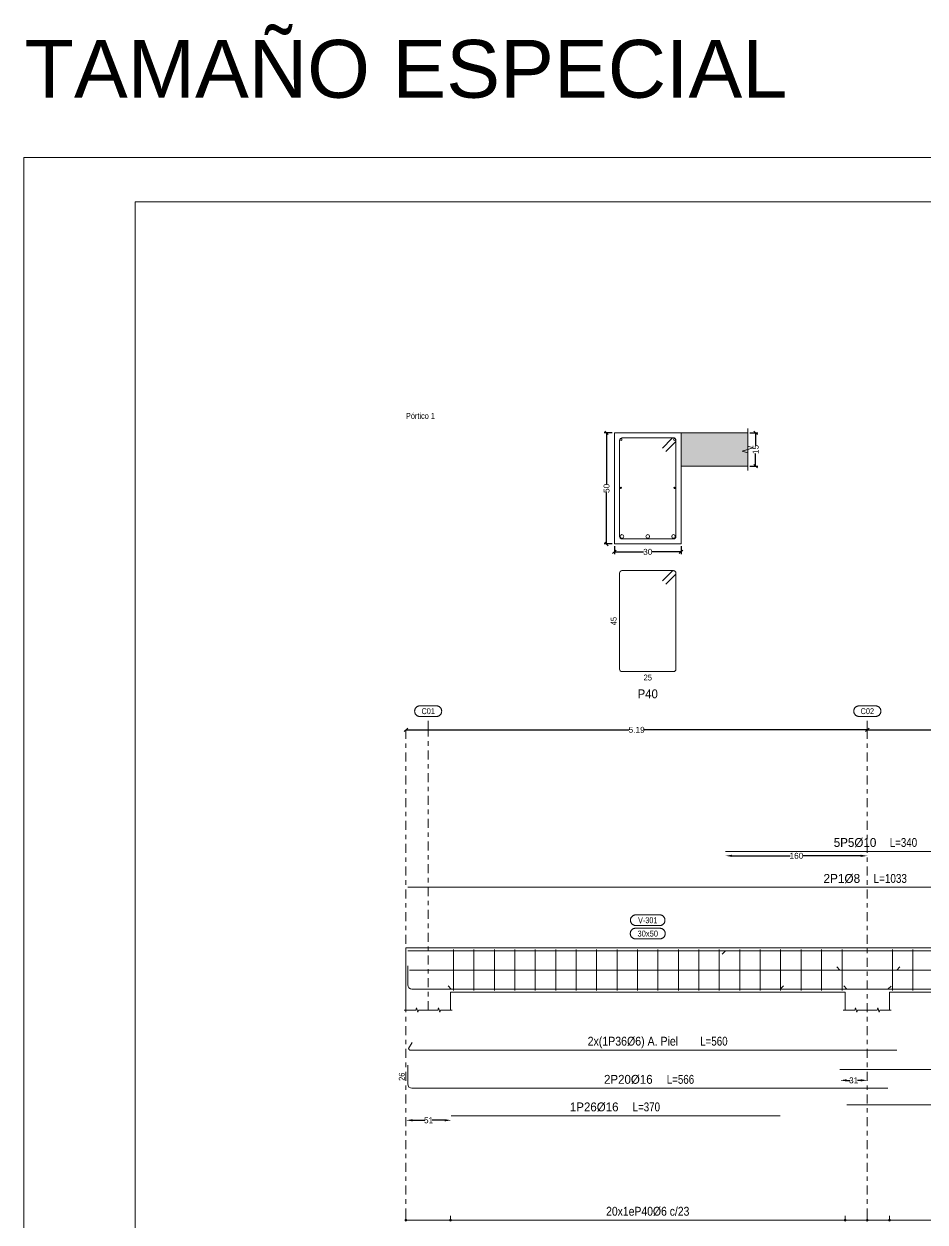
# Model space of a CAD drawing. Header units: millimetres. Extents: x 3 to 479, y -191 to 120.
# Drawn here: x 100.33 to 120.6, y 90.06 to 117 of the extents above; entities that cross this region are included whole.
import ezdxf
from ezdxf.enums import TextEntityAlignment as Align

# ---------------------------------------------------------------- set-up
doc = ezdxf.new("R2010")
doc.units = ezdxf.units.MM
doc.linetypes.add('CYPE_RAYAPUNTO', pattern=[0.4125, 0.2025, -0.105, 0, -0.105])
for name, color, linetype, lineweight in [('ALZ_ARM_LONG_ARM_TEXTOS', 3, 'Continuous', 9), ('ALZ_ARM_LONG_TXT_LONG', 3, 'Continuous', 9), ('ALZ_ARM_TRANS_TXT_EST', 3, 'Continuous', 9), ('ALZ_CONT_NUDOS', 122, 'Continuous', 9), ('ALZ_CONT_VIG_HORMIGON', 2, 'Continuous', 9), ('ALZ_COT_COT_ANCLAJES', 3, 'Continuous', 0), ('ALZ_COT_COT_ARM', 3, 'Continuous', 0), ('ALZ_COT_COT_EST', 3, 'Continuous', 0), ('ALZ_COT_COT_LIN_APOYOS', 2, 'CYPE_RAYAPUNTO', 0), ('ALZ_COT_LONGITUD_PROYECTADA', 122, 'Continuous', 0), ('ALZ_REF_COT_LIN_AUX_COTA', 2, 'CYPE_RAYAPUNTO', 9), ('ALZ_REF_REF_NOMBRE', 3, 'Continuous', 9), ('ALZ_REF_REF_REFERENCIA', 3, 'Continuous', 9), ('ALZ_REF_REFERENCIA_PORTICO', 3, 'Continuous', 9), ('ALZ_REF_TEXTO_REF_NOMBRE', 3, 'Continuous', 9), ('ALZ_REF_TEXTO_REF_REFERENCIA', 3, 'Continuous', 9), ('ARM_LONGITUDINAL_Ø10', 103, 'Continuous', 9), ('ARM_LONGITUDINAL_Ø16', 212, 'Continuous', 9), ('ARM_LONGITUDINAL_Ø6', 151, 'Continuous', 9), ('ARM_LONGITUDINAL_Ø8', 32, 'Continuous', 9), ('ARM_TRANSVERSAL_Ø6', 151, 'Continuous', 9), ('CIM_REFEREN', 2, 'Continuous', 0), ('RECUAD_LIMITES', 2, 'Continuous', 0), ('RECUAD_MARCO', 1, 'Continuous', 20), ('SEC_CONT_FORJADOS_SECCION', 8, 'Continuous', 9), ('SEC_CONT_VIG_HORMIGON_SECCION', 2, 'Continuous', 9), ('SEC_COTAS_SEC_DIM_VIGA', 122, 'Continuous', 0), ('SEC_COTAS_TEXTOS_DESPIECE_ESTRIBADO', 122, 'Continuous', 0), ('SEC_REF_TXT_POSICIONES_ARM_ESTRIBOS', 1, 'Continuous', 9)]:
    doc.layers.add(name, color=color, linetype=linetype, lineweight=lineweight)
doc.styles.add('CYPETXT_0.2_romans', font='arial.ttf', dxfattribs={"height": 0.133333})
doc.styles.add('CYPETXT_romans', font='arial.ttf', dxfattribs={"height": 0.2})
doc.dimstyles.new('cype_arrow', dxfattribs={"dimtxt": 0.18, "dimasz": 0.15, "dimexe": 0.05, "dimexo": 0.05, "dimgap": 0, "dimtad": 0, "dimdec": 4, "dimzin": 0, "dimdsep": 46, "dimtxsty": 'CYPETXT_0.2_romans', "dimcen": 0.09, "dimadec": 0, "dimazin": 0, "dimtfac": 1, "dimtdec": 4, "dimtofl": 0, "dimtmove": 2, "dimatfit": 3, "dimfxl": 1, "dimtolj": 1, "dimtzin": 0, "dimarcsym": 0})
doc.dimstyles.new('cype_oblique', dxfattribs={"dimtxt": 0.18, "dimasz": 0.18, "dimexe": 0.05, "dimexo": 0.05, "dimgap": 0, "dimtad": 0, "dimdec": 4, "dimzin": 0, "dimdsep": 46, "dimtxsty": 'CYPETXT_0.2_romans', "dimblk": 'OBLIQUE', "dimtsz": 0.04, "dimcen": 0.09, "dimadec": 0, "dimazin": 0, "dimtfac": 1, "dimtdec": 4, "dimtofl": 0, "dimtmove": 2, "dimatfit": 3, "dimfxl": 1, "dimtolj": 1, "dimtzin": 0, "dimarcsym": 0})

# ---------------------------------------------------------------- blocks, each defined once
blk = doc.blocks.new('*D1202')
at = {"layer": 'Defpoints', "color": 0, "transparency": 16777216}
for p in [(113.614, 105.307), (115.114, 105.307), (115.114, 105.129)]:
    blk.add_point(p, dxfattribs=at)
at = {"layer": 'SEC_COTAS_SEC_DIM_VIGA', "color": 0, "lineweight": -2, "transparency": 16777216}
for p, q in [((113.574, 105.089), (113.654, 105.169)), ((113.614, 105.257), (113.614, 105.079)), ((113.614, 105.129), (114.269, 105.129)), ((115.114, 105.129), (114.459, 105.129)), ((115.074, 105.089), (115.154, 105.169)), ((115.114, 105.257), (115.114, 105.079))]:
    blk.add_line(p, q, dxfattribs=at)
at = {"layer": 'SEC_COTAS_SEC_DIM_VIGA', "color": 0, "transparency": 16777216, "insert": (114.364, 105.129), "char_height": 0.1333, "attachment_point": 5, "style": 'CYPETXT_0.2_romans'}
blk.add_mtext('\\A1;30', dxfattribs=at)
blk = doc.blocks.new('_OBLIQUE')
at = {"color": 0, "linetype": 'ByBlock', "lineweight": -2}
blk.add_line((-0.5, -0.5), (0.5, 0.5), dxfattribs=at)
blk = doc.blocks.new('*D1203')
at = {"layer": 'Defpoints', "color": 0, "transparency": 16777216}
for p in [(113.437, 107.807), (113.614, 107.807), (113.614, 105.307)]:
    blk.add_point(p, dxfattribs=at)
at = {"layer": 'SEC_COTAS_SEC_DIM_VIGA', "color": 0, "lineweight": -2, "transparency": 16777216}
for p, q in [((113.564, 107.807), (113.387, 107.807)), ((113.477, 107.767), (113.397, 107.847)), ((113.437, 107.807), (113.437, 106.652)), ((113.437, 105.307), (113.437, 106.461)), ((113.477, 105.267), (113.397, 105.347)), ((113.564, 105.307), (113.387, 105.307))]:
    blk.add_line(p, q, dxfattribs=at)
at = {"layer": 'SEC_COTAS_SEC_DIM_VIGA', "color": 0, "transparency": 16777216, "insert": (113.437, 106.557), "char_height": 0.1333, "attachment_point": 5, "rotation": 90, "style": 'CYPETXT_0.2_romans'}
blk.add_mtext('\\A1;50', dxfattribs=at)
blk = doc.blocks.new('*D1204')
at = {"layer": 'Defpoints', "color": 0, "transparency": 16777216}
for p in [(116.614, 107.807), (116.791, 107.807), (116.614, 107.057)]:
    blk.add_point(p, dxfattribs=at)
at = {"layer": 'SEC_COTAS_SEC_DIM_VIGA', "color": 0, "lineweight": -2, "transparency": 16777216}
for p, q in [((116.664, 107.807), (116.841, 107.807)), ((116.831, 107.767), (116.751, 107.847)), ((116.791, 107.807), (116.791, 107.521)), ((116.791, 107.057), (116.791, 107.342)), ((116.664, 107.057), (116.841, 107.057)), ((116.831, 107.017), (116.751, 107.097))]:
    blk.add_line(p, q, dxfattribs=at)
at = {"layer": 'SEC_COTAS_SEC_DIM_VIGA', "color": 0, "transparency": 16777216, "insert": (116.791, 107.432), "char_height": 0.1333, "attachment_point": 5, "rotation": 90, "style": 'CYPETXT_0.2_romans'}
blk.add_mtext('\\A1;15', dxfattribs=at)
blk = doc.blocks.new('*D1237')
at = {"layer": 'ALZ_COT_LONGITUD_PROYECTADA', "color": 0, "lineweight": -2, "transparency": 16777216}
for p, q in [((108.884, 101.087), (108.964, 101.167)), ((108.924, 101.127), (113.941, 101.127)), ((119.304, 101.127), (114.287, 101.127)), ((119.264, 101.087), (119.344, 101.167))]:
    blk.add_line(p, q, dxfattribs=at)
at = {"layer": 'Defpoints', "color": 0, "transparency": 16777216}
for p in [(108.924, 101.127), (108.924, 101.127), (119.304, 101.127)]:
    blk.add_point(p, dxfattribs=at)
at = {"layer": 'ALZ_COT_LONGITUD_PROYECTADA', "color": 0, "transparency": 16777216, "insert": (114.114, 101.127), "char_height": 0.1333, "attachment_point": 5, "style": 'CYPETXT_0.2_romans'}
blk.add_mtext('\\A1;5.19', dxfattribs=at)
blk = doc.blocks.new('*D1238')
at = {"layer": 'ALZ_COT_LONGITUD_PROYECTADA', "color": 0, "lineweight": -2, "transparency": 16777216}
for p, q in [((119.264, 101.087), (119.344, 101.167)), ((119.304, 101.127), (124.01, 101.127)), ((129.174, 101.127), (124.467, 101.127)), ((129.134, 101.087), (129.214, 101.167))]:
    blk.add_line(p, q, dxfattribs=at)
at = {"layer": 'Defpoints', "color": 0, "transparency": 16777216}
for p in [(119.304, 101.127), (119.304, 101.127), (129.174, 101.127)]:
    blk.add_point(p, dxfattribs=at)
at = {"layer": 'ALZ_COT_LONGITUD_PROYECTADA', "color": 0, "transparency": 16777216, "insert": (124.239, 101.127), "char_height": 0.1333, "attachment_point": 5, "style": 'CYPETXT_0.2_romans'}
blk.add_mtext('\\A1;4.935', dxfattribs=at)
blk = doc.blocks.new('*D1012')
at = {"layer": 'ALZ_COT_COT_ARM', "color": 0, "lineweight": -2, "transparency": 16777216}
for p, q in [((118.839, 93.245), (118.913, 93.245)), ((119.154, 93.245), (119.079, 93.245))]:
    blk.add_line(p, q, dxfattribs=at)
at = {"layer": 'ALZ_COT_COT_ARM', "color": 0, "transparency": 16777216}
for points in [[(118.839, 93.27), (118.839, 93.22), (118.689, 93.245)], [(119.154, 93.27), (119.154, 93.22), (119.304, 93.245)]]:
    blk.add_solid(points, dxfattribs=at)
at = {"layer": 'Defpoints', "color": 0, "transparency": 16777216}
for p in [(118.689, 93.245), (119.304, 93.245), (119.304, 93.245)]:
    blk.add_point(p, dxfattribs=at)
at = {"layer": 'ALZ_COT_COT_ARM', "color": 0, "transparency": 16777216, "insert": (118.996, 93.245), "char_height": 0.1333, "attachment_point": 5, "style": 'CYPETXT_0.2_romans'}
blk.add_mtext('\\A1;31', dxfattribs=at)
blk = doc.blocks.new('*D1021')
at = {"layer": 'ALZ_COT_COT_ARM', "color": 0, "lineweight": -2, "transparency": 16777216}
for p, q in [((116.262, 98.294), (117.567, 98.294)), ((119.154, 98.294), (117.849, 98.294))]:
    blk.add_line(p, q, dxfattribs=at)
at = {"layer": 'ALZ_COT_COT_ARM', "color": 0, "transparency": 16777216}
for points in [[(116.262, 98.319), (116.262, 98.269), (116.112, 98.294)], [(119.154, 98.319), (119.154, 98.269), (119.304, 98.294)]]:
    blk.add_solid(points, dxfattribs=at)
at = {"layer": 'Defpoints', "color": 0, "transparency": 16777216}
for p in [(116.112, 98.294), (119.304, 98.294), (119.304, 98.294)]:
    blk.add_point(p, dxfattribs=at)
at = {"layer": 'ALZ_COT_COT_ARM', "color": 0, "transparency": 16777216, "insert": (117.708, 98.294), "char_height": 0.1333, "attachment_point": 5, "style": 'CYPETXT_0.2_romans'}
blk.add_mtext('\\A1;160', dxfattribs=at)
blk = doc.blocks.new('*D1038')
at = {"layer": 'ALZ_COT_COT_ARM', "color": 0, "lineweight": -2, "transparency": 16777216}
for p, q in [((109.074, 92.347), (109.352, 92.347)), ((109.794, 92.347), (109.517, 92.347))]:
    blk.add_line(p, q, dxfattribs=at)
at = {"layer": 'ALZ_COT_COT_ARM', "color": 0, "transparency": 16777216}
for points in [[(109.074, 92.372), (109.074, 92.322), (108.924, 92.347)], [(109.794, 92.372), (109.794, 92.322), (109.944, 92.347)]]:
    blk.add_solid(points, dxfattribs=at)
at = {"layer": 'Defpoints', "color": 0, "transparency": 16777216}
for p in [(108.924, 92.347), (109.944, 92.347), (109.944, 92.347)]:
    blk.add_point(p, dxfattribs=at)
at = {"layer": 'ALZ_COT_COT_ARM', "color": 0, "transparency": 16777216, "insert": (109.434, 92.347), "char_height": 0.1333, "attachment_point": 5, "style": 'CYPETXT_0.2_romans'}
blk.add_mtext('\\A1;51', dxfattribs=at)

msp = doc.modelspace()

# ---------------------------------------------------------------- hatches: boundary and pattern name
at = {"layer": 'SEC_CONT_FORJADOS_SECCION', "true_color": 0xdad7d3}
msp.add_hatch(color=254, dxfattribs=at).paths.add_polyline_path([(116.61395, 107.80658), (115.11395, 107.80658), (115.11395, 107.05658), (116.61395, 107.05658)])

# ---------------------------------------------------------------- linework, layer by layer
at = {"layer": 'ALZ_CONT_NUDOS'}
for p, q in [((108.92436, 95.22576), (108.92436, 94.82576)), ((109.92436, 95.22576), (109.92436, 94.82576)), ((118.80354, 95.22576), (118.80354, 94.82576)), ((119.80354, 95.22576), (119.80354, 94.82576))]:
    msp.add_line(p, q, dxfattribs=at)
for points in [[(109.92436, 96.22576), (108.92436, 96.22576), (108.92436, 95.22576)], [(118.80354, 96.22576), (119.80354, 96.22576)], [(108.88436, 94.82576), (109.14436, 94.82576), (109.15936, 94.87576), (109.18936, 94.77576), (109.20436, 94.82576), (109.46436, 94.82576)], [(109.38436, 94.82576), (109.64436, 94.82576), (109.65936, 94.87576), (109.68936, 94.77576), (109.70436, 94.82576), (109.96436, 94.82576)], [(118.76354, 94.82576), (119.02354, 94.82576), (119.03854, 94.87576), (119.06854, 94.77576), (119.08354, 94.82576), (119.34354, 94.82576)], [(119.26354, 94.82576), (119.52354, 94.82576), (119.53854, 94.87576), (119.56854, 94.77576), (119.58354, 94.82576), (119.84354, 94.82576)]]:
    msp.add_lwpolyline(points, dxfattribs=at)
at = {"layer": 'ALZ_CONT_VIG_HORMIGON'}
for p, q in [((109.92436, 96.22576), (118.80354, 96.22576)), ((119.80354, 96.22576), (128.67354, 96.22576)), ((109.92436, 95.22576), (118.80354, 95.22576)), ((119.80354, 95.22576), (128.67354, 95.22576))]:
    msp.add_line(p, q, dxfattribs=at)
at = {"layer": 'ALZ_COT_COT_EST'}
for p, q in [((108.92436, 90.10107), (108.92436, 90.20107)), ((109.92436, 90.10107), (109.92436, 90.20107)), ((118.80354, 90.10107), (118.80354, 90.20107)), ((119.30354, 90.10107), (119.30354, 90.20107)), ((119.80354, 90.10107), (119.80354, 90.20107))]:
    msp.add_line(p, q, dxfattribs=at)
for points in [[(108.92436, 90.10107), (109.92436, 90.10107), (109.92436, 90.20107)], [(109.92436, 90.10107), (118.80354, 90.10107), (118.80354, 90.20107)], [(118.80354, 90.10107), (119.30354, 90.10107), (119.30354, 90.20107)], [(119.30354, 90.10107), (119.80354, 90.10107), (119.80354, 90.20107)], [(119.80354, 90.10107), (128.67354, 90.10107), (128.67354, 90.20107)]]:
    msp.add_lwpolyline(points, dxfattribs=at)
for centre in [(108.92436, 90.10107), (109.92436, 90.10107), (109.92436, 90.10107), (118.80354, 90.10107), (118.80354, 90.10107), (119.30354, 90.10107), (119.30354, 90.10107), (119.80354, 90.10107), (119.80354, 90.10107)]:
    msp.add_circle(centre, 0.02, dxfattribs=at)
at = {"layer": 'ALZ_COT_COT_LIN_APOYOS'}
for p, q in [((108.92436, 101.12725), (108.92436, 90.10107)), ((119.30354, 101.12725), (119.30354, 90.10107))]:
    msp.add_line(p, q, dxfattribs=at)
at = {"layer": 'ALZ_REF_COT_LIN_AUX_COTA'}
for p, q in [((109.42436, 101.12725), (109.42436, 101.42725)), ((119.30354, 101.12725), (119.30354, 101.42725)), ((109.42436, 94.82576), (109.42436, 101.12725))]:
    msp.add_line(p, q, dxfattribs=at)
at = {"layer": 'ALZ_REF_REF_NOMBRE'}
for points in [[(114.63195, 96.96576), (114.63996, 96.96549), (114.64794, 96.96469), (114.65585, 96.96336), (114.66365, 96.9615), (114.67131, 96.95912), (114.6788, 96.95624), (114.68607, 96.95286), (114.6931, 96.94901), (114.69986, 96.94469), (114.70632, 96.93994), (114.71244, 96.93476), (114.71821, 96.92918), (114.72359, 96.92324), (114.72856, 96.91694), (114.7331, 96.91033), (114.73718, 96.90343), (114.7408, 96.89627), (114.74393, 96.88889), (114.74656, 96.88131), (114.74868, 96.87358), (114.75028, 96.86572), (114.75135, 96.85777), (114.75188, 96.84977), (114.75188, 96.84175), (114.75135, 96.83375), (114.75028, 96.8258), (114.74868, 96.81794), (114.74656, 96.81021), (114.74393, 96.80263), (114.7408, 96.79525), (114.73718, 96.78809), (114.7331, 96.78119), (114.72856, 96.77458), (114.72359, 96.76828), (114.71821, 96.76234), (114.71244, 96.75676), (114.70632, 96.75158), (114.69986, 96.74683), (114.6931, 96.74251), (114.68607, 96.73866), (114.6788, 96.73528), (114.67131, 96.7324), (114.66365, 96.73002), (114.65585, 96.72816), (114.64794, 96.72683), (114.63996, 96.72603), (114.63195, 96.72576), (114.09595, 96.72576), (114.08793, 96.72603), (114.07996, 96.72683), (114.07205, 96.72816), (114.06425, 96.73002), (114.05659, 96.7324), (114.0491, 96.73528), (114.04183, 96.73866), (114.0348, 96.74251), (114.02804, 96.74683), (114.02158, 96.75158), (114.01546, 96.75676), (114.00969, 96.76234), (114.00431, 96.76828), (113.99934, 96.77458), (113.9948, 96.78119), (113.99072, 96.78809), (113.9871, 96.79525), (113.98397, 96.80263), (113.98134, 96.81021), (113.97922, 96.81794), (113.97762, 96.8258), (113.97655, 96.83375), (113.97602, 96.84175), (113.97602, 96.84977), (113.97655, 96.85777), (113.97762, 96.86572), (113.97922, 96.87358), (113.98134, 96.88131), (113.98397, 96.88889), (113.9871, 96.89627), (113.99072, 96.90343), (113.9948, 96.91033), (113.99934, 96.91694), (114.00431, 96.92324), (114.00969, 96.92918), (114.01546, 96.93476), (114.02158, 96.93994), (114.02804, 96.94469), (114.0348, 96.94901), (114.04183, 96.95286), (114.0491, 96.95624), (114.05659, 96.95912), (114.06425, 96.9615), (114.07205, 96.96336), (114.07996, 96.96469), (114.08793, 96.96549), (114.09595, 96.96576), (114.63195, 96.96576)], [(114.63695, 96.66576), (114.64496, 96.66549), (114.65294, 96.66469), (114.66085, 96.66336), (114.66865, 96.6615), (114.67631, 96.65912), (114.6838, 96.65624), (114.69107, 96.65286), (114.6981, 96.64901), (114.70486, 96.64469), (114.71132, 96.63994), (114.71744, 96.63476), (114.72321, 96.62918), (114.72859, 96.62324), (114.73356, 96.61694), (114.7381, 96.61033), (114.74218, 96.60343), (114.7458, 96.59627), (114.74893, 96.58889), (114.75156, 96.58131), (114.75368, 96.57358), (114.75528, 96.56572), (114.75635, 96.55777), (114.75688, 96.54977), (114.75688, 96.54175), (114.75635, 96.53375), (114.75528, 96.5258), (114.75368, 96.51794), (114.75156, 96.51021), (114.74893, 96.50263), (114.7458, 96.49525), (114.74218, 96.48809), (114.7381, 96.48119), (114.73356, 96.47458), (114.72859, 96.46828), (114.72321, 96.46234), (114.71744, 96.45676), (114.71132, 96.45158), (114.70486, 96.44683), (114.6981, 96.44251), (114.69107, 96.43866), (114.6838, 96.43528), (114.67631, 96.4324), (114.66865, 96.43002), (114.66085, 96.42816), (114.65294, 96.42683), (114.64496, 96.42603), (114.63695, 96.42576), (114.09095, 96.42576), (114.08293, 96.42603), (114.07496, 96.42683), (114.06705, 96.42816), (114.05925, 96.43002), (114.05159, 96.4324), (114.0441, 96.43528), (114.03683, 96.43866), (114.0298, 96.44251), (114.02304, 96.44683), (114.01658, 96.45158), (114.01046, 96.45676), (114.00469, 96.46234), (113.99931, 96.46828), (113.99434, 96.47458), (113.9898, 96.48119), (113.98572, 96.48809), (113.9821, 96.49525), (113.97897, 96.50263), (113.97634, 96.51021), (113.97422, 96.51794), (113.97262, 96.5258), (113.97155, 96.53375), (113.97102, 96.54175), (113.97102, 96.54977), (113.97155, 96.55777), (113.97262, 96.56572), (113.97422, 96.57358), (113.97634, 96.58131), (113.97897, 96.58889), (113.9821, 96.59627), (113.98572, 96.60343), (113.9898, 96.61033), (113.99434, 96.61694), (113.99931, 96.62324), (114.00469, 96.62918), (114.01046, 96.63476), (114.01658, 96.63994), (114.02304, 96.64469), (114.0298, 96.64901), (114.03683, 96.65286), (114.0441, 96.65624), (114.05159, 96.65912), (114.05925, 96.6615), (114.06705, 96.66336), (114.07496, 96.66469), (114.08293, 96.66549), (114.09095, 96.66576), (114.63695, 96.66576)]]:
    msp.add_lwpolyline(points, close=True, dxfattribs=at)
at = {"layer": 'ALZ_REF_REF_REFERENCIA'}
for points in [[(109.60836, 101.66725), (109.61637, 101.66698), (109.62435, 101.66618), (109.63226, 101.66484), (109.64006, 101.66298), (109.64772, 101.66061), (109.6552, 101.65773), (109.66248, 101.65435), (109.66951, 101.6505), (109.67627, 101.64618), (109.68272, 101.64142), (109.68885, 101.63625), (109.69461, 101.63067), (109.69999, 101.62472), (109.70496, 101.61843), (109.7095, 101.61182), (109.71359, 101.60492), (109.71721, 101.59776), (109.72034, 101.59038), (109.72297, 101.5828), (109.72509, 101.57507), (109.72668, 101.56721), (109.72775, 101.55926), (109.72829, 101.55126), (109.72829, 101.54324), (109.72775, 101.53524), (109.72668, 101.52729), (109.72509, 101.51943), (109.72297, 101.51169), (109.72034, 101.50412), (109.71721, 101.49673), (109.71359, 101.48958), (109.7095, 101.48268), (109.70496, 101.47607), (109.69999, 101.46977), (109.69461, 101.46382), (109.68885, 101.45825), (109.68272, 101.45307), (109.67627, 101.44831), (109.66951, 101.444), (109.66248, 101.44014), (109.6552, 101.43677), (109.64772, 101.43389), (109.64006, 101.43151), (109.63226, 101.42965), (109.62435, 101.42832), (109.61637, 101.42752), (109.60836, 101.42725), (109.24036, 101.42725), (109.23234, 101.42752), (109.22436, 101.42832), (109.21645, 101.42965), (109.20865, 101.43151), (109.20099, 101.43389), (109.19351, 101.43677), (109.18623, 101.44014), (109.1792, 101.444), (109.17244, 101.44831), (109.16599, 101.45307), (109.15986, 101.45825), (109.1541, 101.46382), (109.14872, 101.46977), (109.14375, 101.47607), (109.13921, 101.48268), (109.13512, 101.48958), (109.1315, 101.49673), (109.12837, 101.50412), (109.12574, 101.51169), (109.12362, 101.51943), (109.12203, 101.52729), (109.12096, 101.53524), (109.12042, 101.54324), (109.12042, 101.55126), (109.12096, 101.55926), (109.12203, 101.56721), (109.12362, 101.57507), (109.12574, 101.5828), (109.12837, 101.59038), (109.1315, 101.59776), (109.13512, 101.60492), (109.13921, 101.61182), (109.14375, 101.61843), (109.14872, 101.62472), (109.1541, 101.63067), (109.15986, 101.63625), (109.16599, 101.64142), (109.17244, 101.64618), (109.1792, 101.6505), (109.18623, 101.65435), (109.19351, 101.65773), (109.20099, 101.66061), (109.20865, 101.66298), (109.21645, 101.66484), (109.22436, 101.66618), (109.23234, 101.66698), (109.24036, 101.66725), (109.60836, 101.66725)], [(119.48754, 101.66725), (119.49556, 101.66698), (119.50354, 101.66618), (119.51145, 101.66484), (119.51925, 101.66298), (119.52691, 101.66061), (119.53439, 101.65773), (119.54167, 101.65435), (119.5487, 101.6505), (119.55546, 101.64618), (119.56191, 101.64142), (119.56804, 101.63625), (119.5738, 101.63067), (119.57918, 101.62472), (119.58415, 101.61843), (119.58869, 101.61182), (119.59278, 101.60492), (119.59639, 101.59776), (119.59953, 101.59038), (119.60216, 101.5828), (119.60428, 101.57507), (119.60587, 101.56721), (119.60694, 101.55926), (119.60748, 101.55126), (119.60748, 101.54324), (119.60694, 101.53524), (119.60587, 101.52729), (119.60428, 101.51943), (119.60216, 101.51169), (119.59953, 101.50412), (119.59639, 101.49673), (119.59278, 101.48958), (119.58869, 101.48268), (119.58415, 101.47607), (119.57918, 101.46977), (119.5738, 101.46382), (119.56804, 101.45825), (119.56191, 101.45307), (119.55546, 101.44831), (119.5487, 101.444), (119.54167, 101.44014), (119.53439, 101.43677), (119.52691, 101.43389), (119.51925, 101.43151), (119.51145, 101.42965), (119.50354, 101.42832), (119.49556, 101.42752), (119.48754, 101.42725), (119.11954, 101.42725), (119.11153, 101.42752), (119.10355, 101.42832), (119.09564, 101.42965), (119.08784, 101.43151), (119.08018, 101.43389), (119.0727, 101.43677), (119.06542, 101.44014), (119.05839, 101.444), (119.05163, 101.44831), (119.04517, 101.45307), (119.03905, 101.45825), (119.03329, 101.46382), (119.02791, 101.46977), (119.02294, 101.47607), (119.0184, 101.48268), (119.01431, 101.48958), (119.01069, 101.49673), (119.00756, 101.50412), (119.00493, 101.51169), (119.00281, 101.51943), (119.00122, 101.52729), (119.00015, 101.53524), (118.99961, 101.54324), (118.99961, 101.55126), (119.00015, 101.55926), (119.00122, 101.56721), (119.00281, 101.57507), (119.00493, 101.5828), (119.00756, 101.59038), (119.01069, 101.59776), (119.01431, 101.60492), (119.0184, 101.61182), (119.02294, 101.61843), (119.02791, 101.62472), (119.03329, 101.63067), (119.03905, 101.63625), (119.04517, 101.64142), (119.05163, 101.64618), (119.05839, 101.6505), (119.06542, 101.65435), (119.0727, 101.65773), (119.08018, 101.66061), (119.08784, 101.66298), (119.09564, 101.66484), (119.10355, 101.66618), (119.11153, 101.66698), (119.11954, 101.66725), (119.48754, 101.66725)]]:
    msp.add_lwpolyline(points, close=True, dxfattribs=at)
at = {"layer": 'ARM_LONGITUDINAL_Ø10'}
msp.add_line((116.11206, 96.15376), (116.04134, 96.08305), dxfattribs=at)
for points in [[(116.11206, 98.39417), (122.91206, 98.39417)], [(116.11206, 96.15376), (122.91206, 96.15376)]]:
    msp.add_lwpolyline(points, dxfattribs=at)
at = {"layer": 'ARM_LONGITUDINAL_Ø16'}
for p, q in [((109.94405, 95.29776), (109.87334, 95.36847)), ((117.34405, 95.29776), (117.41476, 95.36847)), ((119.76354, 95.29776), (119.83757, 95.36499))]:
    msp.add_line(p, q, dxfattribs=at)
for points in [[(108.96436, 95.81776), (108.96436, 95.39376), (108.97166, 95.35702), (108.99247, 95.32588), (109.02362, 95.30507), (109.06036, 95.29776), (119.76354, 95.29776)], [(109.94405, 95.29776), (117.34405, 95.29776)], [(108.96436, 93.58728), (108.96436, 93.16328), (108.97166, 93.12654), (108.99247, 93.0954), (109.02362, 93.07459), (109.06036, 93.06728), (119.76354, 93.06728)], [(109.94405, 92.44728), (117.34405, 92.44728)]]:
    msp.add_lwpolyline(points, dxfattribs=at)
for centre in [(113.78395, 105.47658), (114.36395, 105.47658), (114.94395, 105.47658)]:
    msp.add_circle(centre, 0.04, dxfattribs=at)
at = {"layer": 'ARM_LONGITUDINAL_Ø6'}
for p, q in [((118.68854, 95.72576), (118.61783, 95.79647)), ((119.96436, 95.72576), (120.03507, 95.79647))]:
    msp.add_line(p, q, dxfattribs=at)
for points in [[(109.00592, 95.72576), (119.96436, 95.72576)], [(118.68854, 95.72576), (129.78854, 95.72576)], [(109.06436, 94.09897), (108.98514, 93.96176), (108.98765, 93.94754), (108.99486, 93.93504), (109.00592, 93.92576), (119.96436, 93.92576)], [(118.68854, 93.4912), (129.78854, 93.4912)]]:
    msp.add_lwpolyline(points, dxfattribs=at)
for centre in [(113.75895, 106.56658), (114.96895, 106.56658)]:
    msp.add_circle(centre, 0.015, dxfattribs=at)
at = {"layer": 'ARM_LONGITUDINAL_Ø8'}
msp.add_line((118.84354, 95.29776), (118.77283, 95.36847), dxfattribs=at)
for points in [[(108.96436, 97.58576), (129.63354, 97.58576)], [(108.96436, 96.15376), (129.63354, 96.15376)], [(118.84354, 95.29776), (129.63354, 95.29776)], [(118.84354, 92.69402), (129.63354, 92.69402)]]:
    msp.add_lwpolyline(points, dxfattribs=at)
for centre in [(113.76395, 107.65658), (114.96395, 107.65658)]:
    msp.add_circle(centre, 0.02, dxfattribs=at)
at = {"layer": 'ARM_TRANSVERSAL_Ø6'}
for p, q in [((109.99395, 96.18576), (109.99395, 95.26576)), ((110.45395, 96.18576), (110.45395, 95.26576)), ((110.91395, 96.18576), (110.91395, 95.26576)), ((111.37395, 96.18576), (111.37395, 95.26576)), ((111.83395, 96.18576), (111.83395, 95.26576)), ((112.29395, 96.18576), (112.29395, 95.26576)), ((112.75395, 96.18576), (112.75395, 95.26576)), ((113.21395, 96.18576), (113.21395, 95.26576)), ((113.67395, 96.18576), (113.67395, 95.26576)), ((114.13395, 96.18576), (114.13395, 95.26576)), ((114.59395, 96.18576), (114.59395, 95.26576)), ((115.05395, 96.18576), (115.05395, 95.26576)), ((115.51395, 96.18576), (115.51395, 95.26576)), ((115.97395, 96.18576), (115.97395, 95.26576)), ((116.43395, 96.18576), (116.43395, 95.26576)), ((116.89395, 96.18576), (116.89395, 95.26576)), ((117.35395, 96.18576), (117.35395, 95.26576)), ((117.81395, 96.18576), (117.81395, 95.26576)), ((118.27395, 96.18576), (118.27395, 95.26576)), ((118.73395, 96.18576), (118.73395, 95.26576)), ((119.86854, 96.18576), (119.86854, 95.26576)), ((120.32854, 96.18576), (120.32854, 95.26576))]:
    msp.add_line(p, q, dxfattribs=at)
for points in [[(114.77071, 107.38556), (114.98284, 107.59769), (114.98968, 107.60602), (114.99476, 107.61553), (114.99789, 107.62585), (114.99895, 107.63658), (114.99789, 107.64731), (114.99476, 107.65763), (114.98968, 107.66714), (114.98284, 107.67547), (114.97451, 107.68231), (114.965, 107.68739), (114.95468, 107.69052), (114.94395, 107.69158), (113.78395, 107.69158), (113.7629, 107.68739), (113.74506, 107.67547), (113.73314, 107.65763), (113.72895, 107.63658), (113.72895, 105.47658), (113.73314, 105.45553), (113.74506, 105.43769), (113.7629, 105.42577), (113.78395, 105.42158), (114.94395, 105.42158), (114.965, 105.42577), (114.98284, 105.43769), (114.99476, 105.45553), (114.99895, 105.47658), (114.99895, 107.63658), (114.99789, 107.64731), (114.99476, 107.65763), (114.98968, 107.66714), (114.98284, 107.67547), (114.97451, 107.68231), (114.965, 107.68739), (114.95468, 107.69052), (114.94395, 107.69158), (114.93322, 107.69052), (114.9229, 107.68739), (114.91339, 107.68231), (114.90506, 107.67547), (114.69293, 107.46334)], [(114.77071, 104.40122), (114.98284, 104.61336), (114.98968, 104.62169), (114.99476, 104.6312), (114.99789, 104.64152), (114.99895, 104.65225), (114.99789, 104.66298), (114.99476, 104.67329), (114.98968, 104.6828), (114.98284, 104.69114), (114.97451, 104.69798), (114.965, 104.70306), (114.95468, 104.70619), (114.94395, 104.70725), (113.78395, 104.70725), (113.7629, 104.70306), (113.74506, 104.69114), (113.73314, 104.67329), (113.72895, 104.65225), (113.72895, 102.49225), (113.73314, 102.4712), (113.74506, 102.45336), (113.7629, 102.44143), (113.78395, 102.43725), (114.94395, 102.43725), (114.965, 102.44143), (114.98284, 102.45336), (114.99476, 102.4712), (114.99895, 102.49225), (114.99895, 104.65225), (114.99789, 104.66298), (114.99476, 104.67329), (114.98968, 104.6828), (114.98284, 104.69114), (114.97451, 104.69798), (114.965, 104.70306), (114.95468, 104.70619), (114.94395, 104.70725), (114.93322, 104.70619), (114.9229, 104.70306), (114.91339, 104.69798), (114.90506, 104.69114), (114.69293, 104.47901)]]:
    msp.add_lwpolyline(points, dxfattribs=at)
at = {"layer": 'RECUAD_LIMITES'}
msp.add_lwpolyline([(100.33093, 75.29684), (254.63093, 75.29684), (254.63093, 113.99684), (100.33093, 113.99684), (100.33093, 75.29684)], close=True, dxfattribs=at)
at = {"layer": 'RECUAD_MARCO'}
msp.add_lwpolyline([(102.83093, 76.29684), (253.63093, 76.29684), (253.63093, 112.99684), (102.83093, 112.99684), (102.83093, 76.29684)], close=True, dxfattribs=at)
at = {"layer": 'SEC_CONT_FORJADOS_SECCION', "color": 254, "true_color": 0xdad7d3}
msp.add_lwpolyline([(116.61395, 107.80658), (115.11395, 107.80658), (115.11395, 107.05658), (116.61395, 107.05658)], close=True, dxfattribs=at)
at = {"layer": 'SEC_CONT_FORJADOS_SECCION'}
for points in [[(116.61395, 107.80658), (115.11395, 107.80658), (115.11395, 107.05658), (116.61395, 107.05658)], [(116.61395, 107.90658), (116.61395, 107.50658), (116.73895, 107.46908), (116.48895, 107.39408), (116.61395, 107.35658), (116.61395, 106.95658)]]:
    msp.add_lwpolyline(points, dxfattribs=at)
at = {"layer": 'SEC_CONT_VIG_HORMIGON_SECCION'}
msp.add_lwpolyline([(115.11395, 107.80658), (113.61395, 107.80658), (113.61395, 105.30658), (115.11395, 105.30658), (115.11395, 107.80658)], close=True, dxfattribs=at)

# ---------------------------------------------------------------- texts
at = {"layer": 'ALZ_ARM_LONG_ARM_TEXTOS', "style": 'CYPETXT_romans'}
for s, width, p in [('5P5%%c10', 0.935124, (119.02706, 98.49417)), ('2P1%%c8', 0.947337, (118.72995, 97.68576)), ('2x(1P36%%c6) A. Piel', 0.851134, (114.02936, 94.02576)), ('2P20%%c16', 0.92633, (113.92695, 93.16728)), ('1P26%%c16', 0.92633, (113.15905, 92.54728))]:
    msp.add_text(s, height=0.2, dxfattribs=dict(at, width=width)).set_placement(p, align=Align.CENTER)
at = {"layer": 'ALZ_ARM_LONG_TXT_LONG', "style": 'CYPETXT_romans'}
for s, width, p in [(' L=340', 0.785606, (120.08556, 98.49417)), (' L=1033', 0.797733, (119.78845, 97.68576)), (' L=560', 0.785606, (115.82136, 94.02576)), (' L=566', 0.785606, (115.06945, 93.16728)), (' L=370', 0.785606, (114.30155, 92.54728))]:
    msp.add_text(s, height=0.2, dxfattribs=dict(at, width=width)).set_placement(p, align=Align.CENTER)
at = {"layer": 'ALZ_ARM_TRANS_TXT_EST', "style": 'CYPETXT_romans', "width": 0.837616}
msp.add_text('20x1eP40%%c6 c/23', height=0.2, dxfattribs=at).set_placement((114.36395, 90.20107), align=Align.CENTER)
at = {"layer": 'ALZ_COT_COT_ANCLAJES', "style": 'CYPETXT_romans', "width": 0.872274}
msp.add_text('26', height=0.133333, rotation=90, dxfattribs=at).set_placement((108.89769, 93.32728), align=Align.CENTER)
at = {"layer": 'ALZ_REF_REFERENCIA_PORTICO', "style": 'CYPETXT_romans', "width": 0.813476}
msp.add_text('Pórtico 1', height=0.133333, dxfattribs=at).set_placement((108.92436, 108.18658), align=Align.MIDDLE_LEFT)
at = {"layer": 'ALZ_REF_TEXTO_REF_NOMBRE', "style": 'CYPETXT_romans'}
for s, width, p in [('V-301', 0.803518, (114.36395, 96.84576)), ('30x50', 0.876123, (114.36395, 96.54576))]:
    msp.add_text(s, height=0.133333, dxfattribs=dict(at, width=width)).set_placement(p, align=Align.MIDDLE_CENTER)
at = {"layer": 'ALZ_REF_TEXTO_REF_REFERENCIA', "style": 'CYPETXT_romans', "width": 0.8832}
for s, p in [('C01', (109.42436, 101.54725)), ('C02', (119.30354, 101.54725))]:
    msp.add_text(s, height=0.133333, dxfattribs=at).set_placement(p, align=Align.MIDDLE_CENTER)
at = {"layer": 'CIM_REFEREN', "insert": (100.34667, 116.64157), "char_height": 1.3, "attachment_point": 1, "style": 'CYPETXT_romans'}
msp.add_mtext_dynamic_manual_height_columns('TAMAÑO ESPECIAL', width=20.4097016, gutter_width=12.5, heights=[0], dxfattribs=at)
at = {"layer": 'SEC_COTAS_TEXTOS_DESPIECE_ESTRIBADO', "style": 'CYPETXT_romans', "width": 0.872274}
msp.add_text('45', height=0.133333, rotation=90, dxfattribs=at).set_placement((113.66228, 103.57225), align=Align.CENTER)
msp.add_text('25', height=0.133333, dxfattribs=at).set_placement((114.36395, 102.37058), align=Align.TOP_CENTER)
at = {"layer": 'SEC_REF_TXT_POSICIONES_ARM_ESTRIBOS', "style": 'CYPETXT_romans', "width": 0.91451}
msp.add_text('P40', height=0.2, dxfattribs=at).set_placement((114.36395, 101.93725), align=Align.MIDDLE_CENTER)

# ---------------------------------------------------------------- dimensions: what is measured, and where the dimension line sits
at = {"layer": 'ALZ_COT_COT_ARM'}
for p1, p2, text, picture, middle in [((116.11206, 98.29417), (119.30354, 98.29417), '160', '*D1021', (117.7078, 98.29417)), ((118.68854, 93.2452), (119.30354, 93.2452), '31', '*D1012', (118.99604, 93.2452)), ((108.92436, 92.34728), (109.94405, 92.34728), '51', '*D1038', (109.4342, 92.34728))]:
    dim = msp.add_aligned_dim(p1=p1, p2=p2, distance=0, text=text, dimstyle='cype_arrow', override={"dimexe": 0, "dimexo": 0}, dxfattribs=at)
    dim.commit()
    dim.dimension.update_dxf_attribs({"geometry": picture, "text_midpoint": middle})
at = {"layer": 'ALZ_COT_LONGITUD_PROYECTADA'}
for p1, p2, text, picture, middle in [((119.30354, 101.12725), (108.92436, 101.12725), '5.19', '*D1237', (114.11395, 101.12725)), ((129.17354, 101.12725), (119.30354, 101.12725), '4.935', '*D1238', (124.23854, 101.12725))]:
    dim = msp.add_aligned_dim(p1=p1, p2=p2, distance=0, text=text, dimstyle='cype_oblique', override={"dimexe": 0, "dimexo": 0}, dxfattribs=at)
    dim.commit()
    dim.dimension.update_dxf_attribs({"geometry": picture, "text_midpoint": middle})
at = {"layer": 'SEC_COTAS_SEC_DIM_VIGA'}
for p1, p2, distance, text, picture, middle in [((113.61395, 105.30658), (113.61395, 107.80658), 0.17733, '50', '*D1203', (113.43662, 106.55658)), ((116.61395, 107.05658), (116.61395, 107.80658), -0.17733, '15', '*D1204', (116.79128, 107.43158)), ((113.61395, 105.30658), (115.11395, 105.30658), -0.17733, '30', '*D1202', (114.36395, 105.12925))]:
    dim = msp.add_aligned_dim(p1=p1, p2=p2, distance=distance, text=text, dimstyle='cype_oblique', dxfattribs=at)
    dim.commit()
    dim.dimension.update_dxf_attribs({"geometry": picture, "text_midpoint": middle})

doc.saveas('drawing.dxf')
